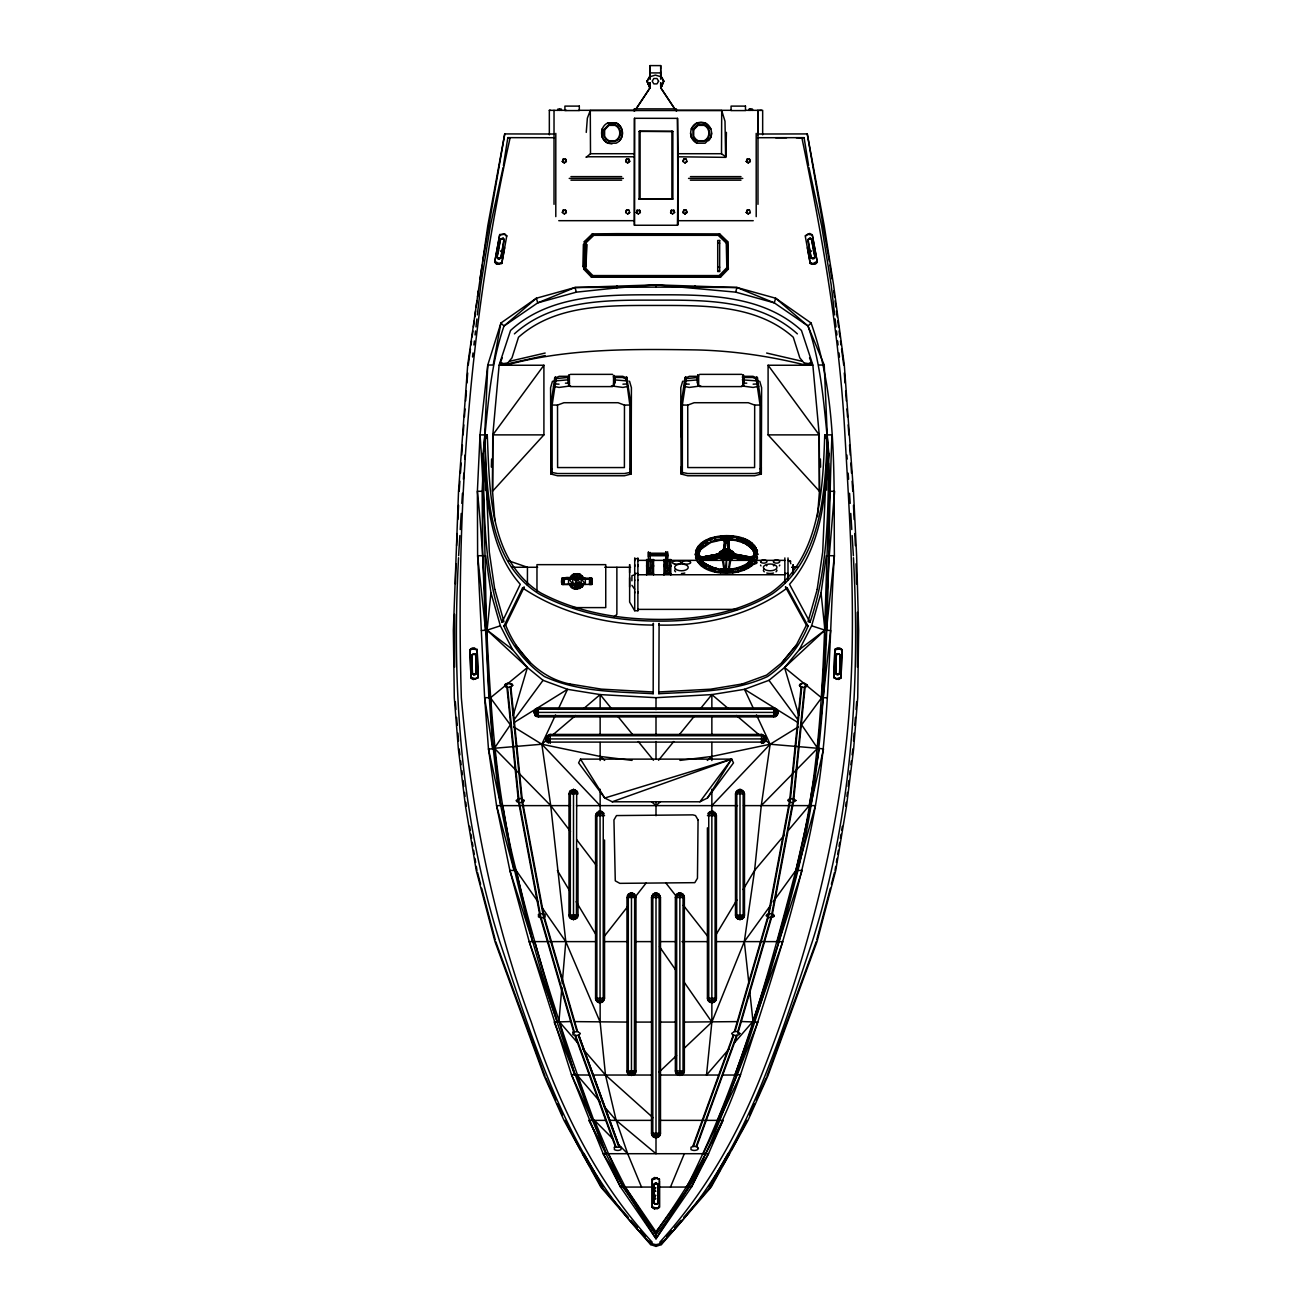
<?xml version="1.0" encoding="UTF-8"?>
<svg xmlns="http://www.w3.org/2000/svg" width="1312" height="1312" viewBox="0 0 1312 1312"><rect width="100%" height="100%" fill="white"/><g stroke="black" fill="none" stroke-linecap="round" stroke-linejoin="round"><path stroke-width="1.5" d="M554.73 377.528L550.925 405.014L550.909 474.009L557.551 475.764L624.43 475.764L631.088 474.009L631.416 387.712L629.53 381.218M575.23 789.693L570.326 790.66L568.998 793.842L568.998 915.104C568.867 920.844 578.149 920.844 578.002 915.104L578.002 848.405M595.91 813.932L604.225 813.932L603.241 812.472L596.878 812.472L595.566 815.654L595.566 998.219C594.73 1000.433 600.289 1004.812 600.06 1001.4L600.06 811.16L598.338 811.505L601.782 811.505L598.846 811.505L596.878 815.654L596.878 998.219L597.813 1001.4L600.06 1002.729L603.241 1001.4L604.553 998.219L604.553 840.008M613.54 377.249C613.54 368.951 613.54 391.944 613.54 383.711M627.251 377.528L625.89 378.906L622.528 377.495L614.213 377.495C614.36 368.721 614.246 391.829 614.278 383.662M614.738 382.907L614.738 378.069M614.738 383.35L614.738 377.38M631.088 474.009L631.072 405.014L626.972 378.66M637.878 591.728L637.878 610.736L634.713 610.736L634.713 591.728M634.713 580.429L634.713 573.442L637.878 573.442L637.878 580.429M634.713 566.472L634.713 557.928M637.878 566.472L637.878 557.928M639.141 199.063L639.141 131.43L640.092 131.184L672.859 131.446L672.859 199.063L639.141 199.063L672.859 199.063M640.092 131.184L640.092 198.325M646.668 566.472L646.668 559.584L653.54 559.584L653.54 560.847L646.668 560.847L646.668 559.584M647.898 572.721L647.898 569.408M652.31 572.721L652.31 560.044L647.898 560.044L647.898 574.131L647.898 572.967L652.31 572.967L652.31 574.131L652.31 565.259M650.08 86.822L650.096 82.672M650.096 78.868L650.096 70.602M652.31 566.472L652.31 560.044M653.54 566.472L653.54 559.584M654.048 1203.137L654.048 1184.195L655.295 1183.145L657.952 1184.195L657.952 1203.268L656.623 1204.301L654.048 1203.268L656.64 1204.186L657.952 1203.137M656 801.599L656 815.752M656 1238.708L689.046 1187.065L708.529 1153.707L603.159 1153.707L656 1238.708L656 1231.968C690.916 1183.555 721.485 1131.403 740.558 1074.61C769.603 986.181 799.008 897.441 815.441 805.617C829.824 723.092 829.053 639.075 834.383 555.714C833.694 478.372 837.614 396.782 811.078 323.014L775.638 298.218L737 287.508L656 284.868L575 287.508L536.378 298.218L500.922 323.014L487.769 365.015L480.028 434.912L477.388 491.295L477.617 555.714L484.636 697.689L488.474 748.939L496.559 805.634L509.876 870.43L529.195 941.622L571.442 1074.61L603.159 1153.707L620.527 1187.065L656 1238.708L691.473 1187.065L708.529 1153.707L722.978 1120.366L660.1 1120.366M659.46 1179.16L654.59 1177.471L652.277 1179.029L652.277 1207.368L654.606 1208.926L659.46 1207.368L659.444 1179.029M660.707 82.836L660.707 86.822L660.707 82.689M663.97 566.472L663.97 559.584L670.793 559.584L670.793 560.847L663.97 560.847L663.97 559.584M665.2 572.721L665.2 560.044L669.563 560.044L669.563 572.721M665.2 566.472L665.2 560.044M665.873 567.571L665.873 555.337M667.644 555.337L667.644 571.228L665.873 571.228L665.873 553.221L650.211 553.221M669.563 566.472L669.563 560.044M670.793 566.472L670.793 559.584M671.908 131.184L671.908 198.325M726.405 132.348L725.897 157.358L677.96 156.784L677.517 118.359L634.5 118.293L634.418 225.254L677.582 225.254L677.96 155.751M681.108 436.732L681.125 405.014L684.946 377.528M697.459 382.907L697.459 378.069M697.459 383.35L697.459 377.38M697.918 385.433L697.918 374.92L697.918 385.908M698.656 375.937C698.656 373.018 698.656 387.893 698.656 385.056M711.858 760.534L711.858 742.477M711.858 734.49L711.858 716.532M711.858 708.562L711.858 694.589L744.478 689.325L768.963 680.321L784.576 667.529L824.936 630.154L829.315 555.206L834.612 491.295L829.856 491.295C822.64 617.952 828.102 746.528 795.859 870.43C767.684 978.391 737.524 1087.189 686.734 1187.065M721.715 110.536L724.995 121.229L725.634 156.768L721.502 153.717L721.715 110.536L590.285 110.536L587.366 118.129L586.251 132.397M742.789 385.056L742.789 386.138L742.789 375.002M743.986 383.334L743.527 378.217L743.986 381.972M743.986 382.907L743.986 377.38M682.666 381.218L680.78 387.712L681.108 474.009L687.767 475.764L754.646 475.764L761.288 474.009L761.288 467.006M761.288 474.009L761.616 387.712L759.73 381.234M793.104 574.23L793.088 564.652L793.088 565.636M550.909 474.009L550.581 387.712L552.467 381.234M569.408 375.002L569.408 386.138L569.408 385.056M494.821 589.318L503.906 621.609L502.02 622.298C483.275 568.112 484.144 509.974 483.111 453.345C487.72 410.541 489.802 366.999 504.005 325.999L537.74 302.859L576.362 292.15L616.87 287.886L616.87 285.704M631.908 580.822L631.925 575.722L634.713 574.754L634.713 564.734M634.418 108.88L634.401 111.307L634.418 108.863L676.402 108.896L676.402 111.307M648.423 556.813L648.44 551.876L648.423 571.228L650.211 571.228L650.211 555.337M650.211 556.239L650.211 552.434M653.179 693.704L653.327 623.315L653.327 625.07C607.456 624.742 560.946 613.622 522.537 587.907L503.939 626.054C512.287 646.439 526.407 663.97 544.48 676.549C578.494 692.195 616.574 691.686 653.179 693.704L653.196 691.998L601.306 689.128L569.851 683.978M484.03 451.016L487.769 365.015L493.214 365.031L500.922 323.014L504.005 325.999L536.378 298.218L537.74 302.859L575 287.508L656 287.115L656 284.868L735.638 292.133L774.277 302.859L807.995 326.016L824.231 365.015L827.97 451.016M665.873 553.172L665.873 551.893L665.873 555.747L650.211 555.747L650.211 552.713M681.108 474.009L681.108 467.023M743.527 383.662L743.527 386.056L743.527 374.92M754.679 405.08L754.597 467.564L687.8 467.564L687.734 405.096L694.146 402.718L748.25 402.718L754.679 405.08L761.272 405.014L761.288 436.732M492.754 434.912L492.541 491.295L494.854 520.585M624.463 405.096L624.397 467.564L557.6 467.564L557.518 405.08L563.947 402.718L618.05 402.718L624.463 405.096L631.072 405.014M660.707 65.6L660.707 78.835L660.707 72.914L650.096 72.914L650.08 65.6L660.707 65.6L660.707 69.274M658.821 693.704L659.1 623.315L659.1 625.07C704.249 626.136 750.694 615.41 787.249 587.924L808.061 626.054C799.713 646.422 785.593 663.97 767.52 676.549C733.506 692.195 695.426 691.67 658.821 693.704L658.821 691.998M677.96 224.155L677.517 118.359M724.585 549.908L726.553 550.876L728.554 554.566L728.537 559.83L721.157 558.715L719.189 556.78L718.927 554.09C720.747 547.694 734.687 548.137 734.195 555.665M761.288 472.73L760.074 472.664L760.074 473.927L760.058 404.998L756.106 378.151M634.5 118.293L634.418 225.254M626.152 377.84L629.858 404.998L629.858 473.911L629.858 472.664L631.088 472.714M817.179 589.318L822.69 552.073L826.265 470.828M483.472 463.103L482.144 491.295L477.388 491.295C490.458 617.69 484.03 746.479 516.141 870.43C539.035 967.01 571.409 1060.883 606.16 1153.707C559.256 1041.777 524.013 924.747 500.774 805.634C480.668 683.109 489.327 558.371 480.028 434.912L487.244 434.879C489.819 489.228 488.507 560.109 540.577 592.86C576.083 611.671 616.312 619.018 656.213 619.379C695.819 619.953 736.426 613.524 770.816 592.778C820.279 557.83 822.804 489.819 824.756 434.879L831.972 434.895C825.888 580.281 832.792 727.947 797.942 870.43C776.507 955.054 751.563 1039.022 719.747 1120.366C704.085 1161.432 683.191 1200.07 656 1234.674L622.954 1187.065L589.022 1120.366L606.324 1120.366M817.261 589.334L808.028 621.593L809.98 622.298C828.725 568.112 827.856 509.974 828.872 453.345C824.28 410.541 822.214 367.016 807.995 326.016L775.638 298.218L774.277 302.859L737 287.508L656 287.115M499.446 258.989L500.856 257.923L503.906 239.67L503.037 238.554L500.643 239.096L497.018 257.267L498.117 258.776L500.856 258.185L504.234 239.735L503.201 238.259L500.397 238.817L497.002 257.529M677.582 225.254L677.861 202.491M857.392 667.136L857.359 612.31M667.644 557.206L667.644 553.746M498.117 258.776L497.018 257.267M501.676 252.068L500.216 250.871M504.644 247.771L501.758 263.482L496.707 264.171L494.706 262.039L499.741 234.569L504.726 233.864L506.809 235.98M761.272 405.014L757.467 377.528M501.758 263.482L506.809 235.766M496.707 264.171L494.706 262.039M585.152 266.877L582.889 266.566L583.381 244.458L584.562 244.212L586.825 244.524L586.021 266.795M583.692 269.14L584.332 241.572L592.302 233.897L616.886 233.651L719.714 233.913L727.668 241.588L728.308 269.14L720.714 276.98L591.286 276.98L583.692 269.14L584.316 268.271L585.168 267.697L592.827 275.569L719.173 275.569L726.832 267.697L726.258 243.081L718.238 235.324L593.778 235.324L585.742 243.064L584.332 241.572M582.889 266.566L584.086 266.32L584.562 244.212M586.333 266.631L585.152 266.352L585.628 244.229M586.005 266.467L586.497 244.36M483.488 490.393L483.866 474.55M484.423 450.77L484.784 434.912C487.178 489.753 486.522 560.913 538.953 593.893C574.902 613.163 615.705 620.806 656.213 621.084C696.442 621.757 737.623 615 772.44 593.795C822.28 558.65 825.428 490.327 827.216 434.912L827.577 450.77M486.096 482.373L485.916 490.294L485.752 472.779L489.31 552.073L494.739 589.334M487.244 434.879L486.916 438.569M454.592 614.328L454.624 667.136M455.395 584.004L455.936 563.783M491.377 467.088L491.606 459.036M504.234 239.735L503.201 238.259M809.98 622.298L789.529 584.316C824.723 543.578 826.954 486.145 827.216 434.912M458.56 557.731C451.541 686.635 460.66 817.999 499.724 941.622C535.755 1048.075 568.883 1162.17 650.982 1243.579L656 1244.99L661.035 1243.563C743.133 1162.186 776.245 1048.058 812.276 941.622C851.34 817.999 860.459 686.635 853.44 557.731M657.952 1203.268L657.935 1184.326L656.64 1183.145M833.874 677.746L834.858 649.424L839.762 648.013L842.025 649.653L841.041 677.992L838.663 679.468L833.874 677.746L834.842 649.424L837.302 647.948L842.025 649.653L841.041 677.976L836.203 679.37M835.695 673.696L836.351 654.672L837.614 653.671L840.238 654.803L839.582 673.827L838.237 674.827L835.695 673.696L836.351 654.688L837.614 653.671L836.613 655.016M839.582 673.81L840.238 654.819L838.958 653.72L839.926 655.131M654.048 1203.268L654.048 1184.195M499.741 234.569L494.69 262.269M736.573 556.96L733.752 553.73L732.014 557.403L729.931 558.666L736.245 556.534L749.529 559.306L752.596 561.093L736.573 557.551L732.014 557.994M456.625 545.644L457.199 533.558M457.872 519.47L458.544 505.366M700.51 560.486L719.665 557.403C716.188 553.582 713.416 561.192 719.665 557.403L718.123 554.14L704.839 556.682L705.102 557.846L714.761 555.37L702.51 557.026L716.45 555.665L716.86 557.141L721.092 557.403L719.665 557.403C713.203 551.335 704.495 562.422 698.164 555.55L702.51 557.026C702.084 562.635 724.027 560.388 719.353 553.73L705.102 557.239L703.593 559.896L700.51 561.093L698.952 557.206M458.626 555.698L459.856 535.575M460.233 529.54L461.217 513.435M461.824 503.365L462.447 493.296M655.295 1183.145L654.327 1184.687M655.295 1204.186L654.327 1202.989M459.2 491.278L459.905 481.209M460.463 473.156L461.168 463.087M461.726 455.034L462.431 444.965M463.415 479.208L463.841 473.156M464.842 459.069L465.12 455.034M463.12 434.895L463.858 424.908M464.448 416.921L465.038 408.934M465.629 400.947L466.367 390.96M466.957 382.973L467.695 372.985M589.498 584.414L592.073 584.283L589.498 584.414L589.514 578.33L592.073 578.477L591.974 584.414L561.93 584.414L561.93 578.346L564.406 578.346L562.996 584.414L581.15 584.283L581.134 578.346L572.754 578.477L572.754 584.283L568.588 578.346M817.458 516.698L819.459 491.262L819.196 434.879L768.094 365.244L812.866 365.244L819.246 434.912L819.459 491.295M853.489 741.034L854.128 733.146M854.768 725.257L855.391 717.385M856.031 709.497L856.67 701.608M564.373 578.33C564.865 588.104 559.798 584.922 562.094 578.477L592.073 578.477L561.93 578.346M589.252 1075.036L574.853 1074.954L558.961 1021.326L561.864 987.46M562.208 983.475L565.784 941.622L550.728 805.634L541.84 744.232L555.534 714.942M704.659 566.702L701.149 565.505L697.361 561.257C695.819 543.857 710.432 536.542 726.553 536.805C738.771 535.329 762.862 545.415 751.924 560.355L754.794 562.52C768.963 532.852 711.202 528.228 698.312 546.317C684.06 576.476 743.74 580.97 755.745 561.257L752.875 559.109C739.312 572.59 708.857 574.262 698.607 556.075L696.574 556.304L695.557 557.895L698.312 562.52L701.346 564.078M751.924 560.355L753.482 557.436L754.794 546.317L752.826 544.48L755.745 547.563L754.794 549.269M825.592 488.441L828.872 453.345M737.459 538.035L737.459 541.003L742.379 542.479L743.527 541.512L732.112 540.085L732.522 535.968L737.459 538.035L738.246 536.952L752.875 549.728L755.04 555.894L754.006 554.418L756.532 549.564L754.794 546.317L751.924 548.465L754.498 552.746C743.871 533.804 709.202 533.738 698.607 552.746L701.198 548.465L700.231 546.76L698.312 546.317L695.557 550.925M725.536 569.572L726.553 559.371L731.948 558.715L733.933 556.78L734.195 554.09L726.553 550.876L722.732 550.351L722.732 551.926L721.157 551.024L730.374 550.351L730.374 551.926M711.858 789.234L711.858 1022.081L706.512 1075.036L729.095 1048.96M801.091 687.34L789.644 800.5L768.078 915.727L734.408 1031.478M801.714 687.357L790.3 800.5L768.717 915.727L735.048 1031.478M793.038 800.517L804.453 687.34M805.289 685.323L793.662 800.517L772.096 915.727L737.852 1033.43M752.596 561.093L754.941 555.55L752.596 560.486L751.038 559.781L752.514 556.649L754.941 555.55L748.594 557.502C750.234 561.815 724.864 556.829 736.245 557.141L738.623 554.828L748.266 556.682L734.982 554.14L732.014 557.403L748.66 557.961L736.655 555.665L734.982 554.14L748.266 557.272L736.294 556.075M756.466 714.942L770.16 744.232L761.272 805.634L754.597 870.43L744.314 941.622L711.858 1022.081L683.929 1048.55M513.205 715.302L527.408 667.529L487.064 630.154L490.967 592.86L485.653 555.714L477.617 555.714L485.604 630.514L488.884 697.689L490.442 697.804L527.408 667.529L543.037 680.321L567.522 689.325L600.142 694.589L656 697.689L711.858 694.589L728.734 708.956M685.29 379.808L685.635 376.675L686.307 378.906L682.338 404.998L682.338 473.911L682.338 472.664M731.063 537.953L728.636 540.839C719.501 544.398 726.52 558.19 724.486 540.839L722.043 537.953L731.063 537.953L727.324 542.397C722.387 541.003 726.29 557.124 724.486 542.2L723.191 551.499L723.83 547.957L725.126 549.121M656.64 1204.186L657.656 1203.006M761.272 805.634L817.606 748.266L830.644 630.514L824.936 630.154L811.636 625.791L799.418 649.538L784.576 667.529L798.795 715.302M472.533 356.995L472.992 352.977M473.911 344.974L474.37 340.956M475.059 334.954L475.518 330.952M475.977 326.934L476.896 318.931M477.355 314.913L480.799 284.868L490.393 225.648L503.086 167.526M724.65 569.884L723.224 558.584L715.811 555.993L718.123 554.14L702.51 557.026L705.643 558.994C710.956 559.847 715.778 556.157 719.665 557.403M724.814 547.957L725.503 542.2L724.486 540.839L728.636 540.839L728.636 542.791L727.324 542.397L728.636 540.839L725.782 541.807L724.486 540.839M614.738 381.694L614.738 379.184M845.682 806.208L846.174 802.255M846.929 796.335L847.421 792.382M848.159 786.462L848.897 780.525M849.635 774.605L850.127 770.652M850.865 764.732L851.357 760.78M852.111 754.843L852.849 748.922M728.455 569.884L729.898 558.584L733.162 557.83L733.933 555.206L726.553 550.876L719.944 551.926L718.927 554.09L728.537 549.908M468.286 364.998L470.45 348.976M470.992 344.974L471.533 340.956M472.074 336.954L472.894 330.952M473.435 326.934L474.239 320.932M474.78 316.914L475.6 310.911M476.141 306.91L476.945 300.891M477.486 296.889L478.306 290.87M576.444 916.826L576.69 793.842L575.755 790.66L573.508 789.348L571.245 790.66L570.326 793.842L570.326 915.104L571.245 918.285L573.508 919.597L576.444 916.826L573.508 915.104M634.401 1072.675L634.647 897.49L633.712 894.308L631.466 892.996L628.284 894.308L626.972 897.49L626.972 1070.953C626.824 1076.709 636.107 1076.709 635.959 1070.953L635.959 897.49L634.647 894.308L631.466 892.996L629.219 894.308L628.284 897.49L628.284 1070.953L629.219 1074.134L631.466 1075.446L634.401 1072.675L631.466 1070.953M658.936 1134.962L659.182 897.49L658.247 894.308L656 892.996L652.818 894.308L651.506 897.49L651.506 1133.24C651.359 1138.996 660.641 1138.996 660.494 1133.24L660.494 897.49L659.182 894.308L656 892.996L653.753 894.308L652.818 897.49L652.818 1133.24L653.753 1136.422L656 1137.734L658.936 1134.962L656 1133.24M749.529 110.405L749.71 109.076M811.636 625.791L821.033 592.86L826.347 555.714L834.383 555.714L826.396 630.514L821.574 697.804L801.648 724.847L817.606 748.266L823.542 748.939L795.859 870.43L773.096 901.885M550.909 472.73L552.122 472.664L552.122 473.927L552.139 404.998L556.108 378.906L555.419 376.675M480.012 278.948L482.111 265.122M482.718 261.17L504.743 133.922L553.926 134.021M585.316 584.414L585.316 578.346L581.15 578.477L585.332 584.283L581.134 584.414L576.952 578.477M503.414 165.525L507.826 137.645L554.369 137.727M711.629 133.037L710.94 137.252L705.167 143.205L696.984 143.205C688.554 139.498 688.57 126.592 696.984 122.869L705.167 122.869C711.858 125.952 713.81 135.48 708.529 140.728M602.126 128.838L602.126 137.252L604.52 140.728L607.899 143.205L616.082 143.205C624.496 139.482 624.512 126.592 616.082 122.869L607.899 122.869C599.486 126.592 599.486 139.482 607.899 143.205L611.999 143.91M661.297 85.493L660.871 87.986L663.741 81.196L661.297 76.883L663.741 81.18L660.887 87.986L674.729 108.863L660.871 87.986L663.724 81.18L661.297 76.867L655.393 75.096L649.506 76.883L647.062 81.196L649.932 87.986L636.09 108.88L649.932 87.986L647.078 81.18L649.506 76.867M835.039 870.414L835.695 866.396M836.367 862.394L837.04 858.376M837.696 854.358L838.368 850.356M839.024 846.338L839.696 842.32M840.369 838.319L841.025 834.301M841.697 830.283L842.353 826.281M728.914 570.818L730.948 558.715M706.414 567.292L704.938 568.129L696.574 556.304L696.574 549.564L700.231 546.76M701.198 560.355L699.099 554.418L699.64 551.384L698.607 549.794L696.574 549.564M698.312 559.552L700.231 559.109L701.149 562.536C716.565 574.754 756.204 574.426 756.532 549.564L754.498 549.794M504.743 133.922L487.802 225.664L467.695 364.998L458.528 491.295L453.345 630.498L454.296 697.672L458.364 748.922L465.498 806.224L476.24 870.414L494.968 941.622L544.168 1075.955L563.98 1120.382L600.814 1187.065L650.572 1244.547L656 1246.4L661.428 1244.547L711.186 1187.065L748.004 1120.382L767.832 1075.955L817.032 941.622L835.76 870.414L846.502 806.208L853.636 748.922L857.72 697.656L858.655 630.514L856.621 555.698L853.472 491.278L844.305 364.998L833.563 284.868L824.198 225.664L807.257 133.922L758.074 134.021M580.855 582.987L583.66 584.152L582.085 586.513L579.724 588.088L574.164 588.088L575.033 583.299L578.871 583.299C592.434 583.873 571.081 594.861 569.818 584.332L573.032 582.987M569.818 578.412L571.507 575.919L575.033 579.445L578.871 579.445C586.579 567.21 561.372 578.198 573.426 579.166M819.311 748.939L809.176 805.634L788.397 830.316M792.661 802.501L771.456 915.727L737.787 1031.478M475.387 655.016L474.37 653.671L471.762 654.819L472.418 673.827L473.763 674.827L476.322 673.679L475.666 654.688L474.37 653.671L471.762 654.819L472.435 673.81L475.124 674.762L476.305 673.679L475.649 654.672L474.37 653.671M718.96 571.77L714.86 571.868L715.647 567.834C727.209 575.164 742.28 572.13 752.826 564.357L750.234 561.897L754.794 559.552M675.352 897.49C675.221 891.75 684.503 891.75 684.356 897.49L684.356 1070.953C684.503 1076.709 675.221 1076.709 675.352 1070.953L675.352 897.49L684.356 897.49M735.491 793.842L736.819 790.66L743.166 790.66L744.494 793.842L744.494 915.104C744.642 920.844 735.36 920.844 735.491 915.104L735.491 793.842L744.494 793.842M707.414 827.823L707.414 998.219C707.283 1003.975 716.549 1003.975 716.418 998.219L716.418 815.654L715.089 812.472L708.742 812.472L707.758 813.932L716.073 813.932M473.78 674.811L472.714 673.499M700.231 549.728L710.727 542.479L720.993 540.085L720.6 535.968L731.916 539.166M720.386 536.87L720.6 535.968M741.001 570.162L738.246 571.868L738.246 568.916L726.553 569.949L721.206 569.654L720.993 568.752L732.719 571.95L732.522 572.852L735.802 571.474M557.616 110.405L557.912 109.076L561.274 109.076L561.585 110.405M748.758 110.405L749.07 109.076L752.432 109.076L752.744 110.405M730.407 553.188C724.306 542.906 717.828 560.503 730.407 553.188L733.933 555.206L731.948 558.715L729.898 558.584L730.374 559.404L733.162 556.239L726.553 550.876L719.189 552.975L719.189 554.55M589.531 584.283L590.941 578.477L589.498 578.346M816.786 939.638L830.348 888.224M831.382 884.255L834.514 872.398M726.553 559.371L724.585 559.83L726.553 550.876L731.948 551.024L733.933 554.55L733.933 552.975L730.407 552.024M835.974 673.384L836.876 674.762L839.286 673.499M776.901 714.663L773.719 715.598L538.281 715.598L535.099 714.663L533.787 712.416L535.099 710.169L538.281 709.234L773.719 709.234L776.901 710.169L778.213 712.416L775.441 716.565L773.719 716.91L538.281 716.91L535.099 715.598L534.132 710.694L538.281 707.922L773.719 707.922L777.868 710.694L777.868 714.138L775.441 716.565L775.441 708.267M765.7 738.918L764.716 741.165L761.534 742.1L550.236 742.1L547.055 741.165L545.743 738.918L547.055 736.672L550.236 735.737L761.534 735.737L764.716 736.672L766.044 738.918L763.256 743.084L761.534 743.412L761.534 734.425L550.236 734.425L548.514 734.769L548.514 743.084L546.087 740.64L546.087 737.196M722.699 553.188L718.927 554.09L718.927 555.665L726.553 550.876L727.586 554.796L726.553 558.404L724.585 559.83M777.327 941.622L815.441 805.617L743.478 805.634M750.218 545.694L742.379 542.479L742.379 539.527L743.527 538.543L746.692 541.528L746.692 544.496L750.234 546.94L751.973 546.284M735.638 292.133L737 287.508M804.83 363.949L799.828 357.881L793.284 337.25C755.81 303.958 702.953 305.532 655.902 305.45C608.834 305.532 555.993 303.974 518.502 337.25L511.975 357.881L506.957 363.965L545.169 355.536M562.372 161.491L563.127 159.162L565.587 159.162L566.341 161.491L564.357 162.95L562.372 161.491L564.357 162.95M562.668 161.392L563.127 159.162M562.372 212.528L563.127 210.182L565.587 210.182L566.341 212.528L564.357 213.971L562.372 212.528L563.127 210.182M625.693 161.491L626.447 159.162L628.907 159.162L629.678 161.491L627.677 162.95L625.693 161.491L627.677 162.95M626.004 161.392L626.447 159.162M625.693 212.528L626.447 210.182L628.907 210.182L629.678 212.528L627.677 213.971L625.693 212.528L626.447 210.182M682.994 161.491L683.765 159.162L686.225 159.162L686.98 161.491L684.995 162.95L682.994 161.491L683.765 159.162M682.994 212.528L683.765 210.182L686.225 210.182L686.98 212.528L684.995 213.971L682.994 212.528L684.995 213.971M683.306 212.429L683.765 210.182M746.331 161.491L747.086 159.162L749.546 159.162L750.316 161.491L748.316 162.95L746.331 161.491L748.316 162.95M746.643 161.392L747.086 159.162M746.331 212.528L747.086 210.182L749.546 210.182L750.316 212.528L748.316 213.971L746.331 212.528L748.316 213.971M746.643 212.429L747.086 210.182M734.408 1042.81L753.006 1021.343L802.124 870.43L795.859 870.43M636.369 212.511L637.124 210.215L639.584 210.215L640.354 212.511L638.354 213.922L636.369 212.511L638.354 213.922M636.681 212.692L637.124 210.215M670.612 212.511L671.367 210.215L673.827 210.215L674.581 212.511L672.597 213.922L670.612 212.511L672.597 213.922M670.908 212.692L671.367 210.215M592.827 275.569L591.286 276.98M716.811 556.682L715.909 558.42L716.86 557.141M720.993 568.752L720.6 572.852M640.354 212.511L639.584 210.215M674.581 212.511L673.827 210.215M816.261 941.622L766.962 1076.184M692.736 1146.508L733.146 1035.348M693.376 1146.508L733.769 1035.348M696.114 1146.508L736.524 1035.348M696.754 1146.491L737.147 1035.348M722.748 1075.036L734.917 1075.036L782.805 941.622L715.909 941.622M499.872 363.424L502.66 364.9L503.152 363.637L506.842 363.08M726.553 572.294L714.466 570.933L704.216 567.063L706.414 564.34L714.86 568.916M704.839 557.272L704.462 558.551L705.643 558.994L715.909 557.813L705.905 559.552L715.663 557.272M562.946 584.283C558.551 574.016 576.526 576.411 576.952 584.283M590.892 584.414L591.696 578.346L591.974 584.414M727.668 241.588L728.308 269.14M577.592 582.922L579.904 588.498L574 588.498L576.312 582.922L579.724 588.088M670.498 1187.065L684.323 1153.707M714.86 539.904L715.647 541.003L714.86 536.952L720.993 537.116L726.553 538.871L726.553 535.64L732.112 537.116M737.065 568.768L737.459 567.834L743.527 567.309L743.527 570.277L746.692 567.292L748.168 568.129L748.906 567.063L746.692 564.34L751.973 562.536M717.484 1120.366L737.147 1074.954L757.844 1022.081L741.247 1021.54M696.574 556.304L698.066 552.926L696 552.926L694.95 554.418L696 555.894M749.562 1114.872L754.531 1103.818M756.188 1100.128L766.126 1078.021M502.25 357.897L500.544 362.096L503.152 363.637M586.103 157.358L590.498 153.717L634.057 153.717M704.364 1159.267L691.473 1187.065L658.903 1187.065M558.108 709.464L567.522 689.325L513.828 722.699M600.06 1002.729L602.306 1001.4L603.241 998.219L603.241 815.654L602.306 812.472L600.06 811.16M709.661 812.472L708.742 815.654L708.742 998.219L709.661 1001.4L711.908 1002.729L714.171 1001.4L715.089 998.219L715.089 815.654L713.138 811.505L709.661 812.472L713.63 811.505L710.202 811.505M677.599 894.308L676.68 897.49L676.68 1070.953L677.599 1074.134L679.862 1075.446L682.109 1074.134L683.044 1070.953L683.044 897.49L682.109 894.308L679.862 892.996L677.599 894.308L679.862 895.784M747.2 559.552L737.442 557.272L733.441 557.994L747.2 559.552L749.529 559.306L750.595 557.026L748.004 557.239L749.529 559.896L747.463 558.387L747.2 559.552L748.201 558.338M737.738 790.66L736.819 793.842L736.819 915.104L737.738 918.285L740.001 919.597L742.248 918.285L743.166 915.104L743.166 793.842L742.248 790.66L740.001 789.348L737.738 790.66L740.001 792.12M750.234 546.94L749.382 545.776L750.234 543.972L751.973 543.316L752.875 546.76M502.02 622.298L520.257 584.299C488.884 548.711 487.129 498.347 483.111 453.345M712.006 1143.178L722.978 1120.366M763.256 741.854L764.716 738.918M703.216 1153.707L740.558 1074.61L734.917 1075.036M811.16 258.185L808.11 239.653L808.963 238.554L811.374 239.079L814.982 257.267L813.883 258.776L811.16 258.185L807.766 239.735L810.127 238.03L811.603 238.833L814.998 257.529M810.242 263.482L805.191 235.766L809.701 233.438L812.259 234.782L817.31 262.269L815.31 264.171L810.242 263.482L807.356 247.771M785.462 586.989L806.388 625.168L796.335 645.028L781.87 662.642M736.655 555.665L738.623 554.828L738.344 555.976L750.595 557.633M738.344 555.976L738.623 554.828M580.511 759.123L578.608 762.879L604.766 798.024L612.212 801.78L699.936 801.78L707.43 798.024L733.506 762.879L731.653 759.123L580.511 759.123L604.766 798.024L731.653 759.123L707.43 798.024M625.89 378.906L626.562 376.675M742.395 377.495L752.727 377.495L756.089 378.906L756.762 376.675M731.391 1150.296L738.771 1136.225M740.608 1132.699L747.069 1120.399M754.794 562.52L757.549 557.895L756.532 556.304L754.498 556.075L753.482 557.436M562.946 578.477L561.815 578.477M773.719 715.598L775.441 712.416M761.534 742.1L763.256 738.918M633.188 1075.118L633.712 1074.134L631.466 1072.675M726.553 554.861L722.732 559.404L726.553 550.876L733.162 551.926L733.933 554.55M729.538 550.122L727.98 548.531L723.568 550.122L729.538 550.122C727.98 550.105 725.323 539.855 728.636 541.43L724.486 541.43L722.043 538.543L729.406 539.609L723.699 539.609M709.087 1187.065L728.144 1153.346M715.647 538.035L709.579 538.543L709.005 539.544L714.466 537.887M710.727 542.479L710.727 539.527L709.579 538.543M750.234 564.849L751.973 565.505L752.826 564.357L741.805 567.325L745.97 565.406M720.37 1169.648L710.169 1187.245L683.782 1217.241M722.404 1166.122L729.538 1153.806M718.238 235.324L719.714 233.913M722.732 559.404L723.191 558.076M550.236 738.918L548.514 741.854L547.055 742.1L547.055 735.737M538.281 712.416L536.559 715.352L535.099 715.598L535.099 709.234M773.719 712.416L775.441 709.48M716.024 934.685L736.868 899.95M743.133 889.536L754.597 870.43L784.494 834.94M574.164 588.088L571.802 586.513L573.557 583.774M580.33 578.969L582.085 576.23L579.904 574.246L574 574.23L571.507 575.919C576.116 567.948 592.073 586.234 579.904 574.23M547.055 741.165L548.514 738.918M504.562 685.323L507.367 683.421L511.926 684.142L512.713 685.323L509.892 687.242L507.367 687.226L505.333 686.504L505.333 684.159A6.839 6.839 0 0 1 511.926 684.159L512.713 685.34L509.892 687.242M570.228 578.592L574.164 574.656L577.592 579.822M488.884 697.689L484.636 697.689L492.705 748.939L494.394 748.266L510.352 724.847L490.442 697.804L492.705 748.939L488.474 748.939L500.774 805.634L494.394 748.266L541.84 744.232L600.142 756.434L632.072 760.402M697.361 547.563L704.938 540.708L710.727 539.527M704.938 543.66L706.414 544.496L707.152 543.43L704.938 540.708M619.461 140.728C624.725 135.48 622.774 125.968 616.082 122.885L607.899 122.885M691.194 128.838L696.984 122.885L701.067 122.164L705.167 122.885L710.94 128.838M566.341 161.491L565.587 159.162M566.341 212.528L565.587 210.182M629.678 161.491L628.907 159.162M628.907 210.182L626.644 210.445M686.225 159.162L683.946 159.424M686.98 212.528L686.225 210.182M750.316 161.491L749.546 159.162M749.546 210.182L747.282 210.445M770.685 905.198L744.314 941.622L748.89 983.475M811.784 250.871L810.324 252.052M543.906 365.244L492.82 434.879L492.541 491.262L543.906 434.879L543.906 365.244L499.134 365.244M737.459 541.003L738.246 539.904L743.527 541.512M513.992 719.894L543.037 680.321M689.046 1187.065L656 1231.968L625.25 1187.065L608.456 1153.707L594.516 1120.366L613.262 1139.21M715.909 557.813L716.549 556.96L715.909 558.42M699.936 801.78L731.653 759.123L612.212 801.78M700.28 544.48L706.414 541.528M603.864 936.883L627.464 906.822M634.91 897.326L646.078 883.091M546.087 740.132L547.055 738.918M590.367 578.854L563.537 578.854M658.542 760.255L673.778 741.493M678.862 735.228L694.081 716.483M700.428 708.66L711.858 694.589M796.384 645.061L781.903 662.675L766.634 675.073L742.166 684.028M814.637 256.922L813.702 258.038L811.374 257.48M696 552.926L698.607 549.794M754.498 556.075L757.122 552.926L758.156 554.418M474.698 647.948L469.975 649.653L470.959 677.976L473.337 679.452L478.142 677.73L477.142 649.424L472.238 648.013L469.975 649.653L470.959 677.976L473.32 679.468L478.126 677.746L477.142 649.424M807.766 239.735L810.127 238.276L811.603 239.079M719.189 555.206L719.944 557.83L726.553 550.876L733.162 556.239L733.162 557.83M817.31 262.269L812.259 234.782M662.675 1241.25L660.034 1244.235L661.428 1244.547M666.627 1236.74L671.908 1230.738M674.548 1227.737L681.141 1220.242M811.144 257.923L812.554 258.726L814.982 257.267M728.537 559.83L731.948 557.141L730.013 553.73M725.52 554.796L721.157 558.715L721.157 557.141L724.552 554.566M650.982 1243.579L652.228 1242.218C594.434 1179.931 557.83 1101.965 531.262 1022.081C492.262 918.006 471.106 808.143 461.332 697.672C455.74 510.089 469.302 321.391 510.073 137.973L507.826 137.645M804.092 137.727L808.586 165.525M711.858 805.634L770.16 744.232L798.336 726.881M729.406 540.216L731.063 538.543M571.507 586.825L575.033 583.299M578.871 579.445L582.397 575.919M614.344 616.804L616.87 614.295L616.87 567.309M473.862 674.401L476.026 673.368M816.786 261.531L812.899 263.614L810.57 262.58M807.995 326.016L811.078 323.014M655.672 1191.444L653.868 1189.312L655.656 1187.573M655.672 1199.037L653.901 1197.298L655.672 1195.56M653.901 1197.298L655.656 1195.15M653.884 1189.705L655.688 1187.983M584.906 242.95L593.434 234.733L718.582 234.733L727.11 242.966L726.258 243.081M805.699 236.029L807.52 234.274L811.915 234.963M810.242 263.236L812.866 264.352L817.294 262.023M658.936 1072.248L676.582 1055.52M706.414 544.496L708.529 542.512M718.123 554.14L716.45 556.272L718.123 554.73L714.761 555.976M472.074 655.114L474.304 654.081M652.277 1207.368L652.277 1179.029M660.526 801.632L656 805.634L651.474 801.632M707.332 760.419L711.858 756.434L770.16 744.232L817.606 748.266M726.553 559.978L730.374 557.83L729.374 554.205L726.553 550.876L719.189 556.78M513.664 726.881L541.84 744.232L546.448 740.312M552.582 735.081L575.607 715.499M583.266 708.956L600.142 694.589L611.572 708.66M700.51 561.093L702.068 559.781L700.592 556.649L702.068 559.781M654.048 1184.31L656.623 1183.276M752.875 559.109L756.532 556.304M799.418 649.538L824.936 630.154L821.033 592.86M470.434 650.112L472.418 648.62L476.732 649.916M705.643 558.387L703.593 559.306L715.663 557.879L705.905 559.552M477.699 677.271L475.633 678.78L471.385 677.484M564.357 162.622L566.03 161.392M627.677 162.622L629.366 161.392M566.03 212.429L564.357 213.971M748.316 162.622L750.005 161.392M684.995 213.643L686.668 212.429M748.316 213.643L750.316 212.528M652.72 1179.685L656.935 1178.258L659.034 1179.701M514.402 333.871C552.828 299.218 607.276 300.071 655.902 300.153C704.511 300.071 758.959 299.234 797.384 333.871M747.102 564.619L749.382 563.045M659.034 1206.958L656.935 1208.401L652.72 1206.974M652.294 1179.16L657.066 1177.586M840.615 677.484L836.367 678.78L834.301 677.271M657.066 1208.926L659.444 1207.253L659.444 1181.046M835.268 649.916L839.582 648.62L841.566 650.112M500.626 257.48L498.298 258.038L497.363 256.922M726.553 542.25L728.636 542.2L729.538 550.712L729.292 547.957M804.945 363.08L808.635 363.621L811.242 362.096L809.537 357.897M746.692 541.528L748.168 540.708L751.514 543.578M748.168 543.66L746.692 544.496L741.805 541.495M715.811 555.993L718.123 554.73M723.732 554.205L719.944 556.239L724.585 558.256L728.537 558.256L727.586 554.796M500.397 239.079L503.185 238.505M502.66 364.9L506.957 364.916C568.26 348.205 632.138 349.008 695.13 349.894C732.162 350.632 768.898 356.028 804.83 364.916L809.127 364.9L811.915 363.408M503.939 626.054L505.628 625.168M522.537 587.907L524.275 587.005L505.678 625.135C516.879 653.13 539.347 677.828 569.834 684.028M698.312 546.317L702.871 543.972L703.724 545.776L702.871 546.94L701.149 546.284M570.736 1021.54L554.156 1022.064L574.853 1074.954L571.442 1074.61L592.253 1120.366L577.083 1075.036L600.535 1102.228M704.216 541.774L707.398 540.282M500.085 234.963L504.48 234.274L506.301 236.029M501.43 262.564L499.101 263.614L495.214 261.531M705.643 558.994L703.593 559.896L705.905 558.945M555.566 377.872L559.191 376.314L567.784 376.314M685.766 377.872L689.39 376.314L697.984 376.314M736.655 556.272L738.623 555.435L737.295 555.402M496.707 263.942L501.774 263.236M555.025 378.66L567.784 377.495M685.225 378.66L697.984 377.495M715.647 541.003L718.943 539.626M714.466 570.933L702.871 561.897L701.149 562.536L700.28 564.357L704.216 567.063M701.149 565.505L702.871 564.849M804.633 687.242L807.454 685.323L804.633 683.421L802.108 683.421L799.287 685.323L802.108 687.226M802.108 683.421L800.074 684.159L800.074 686.504A6.839 6.839 0 0 0 806.667 686.504L807.454 685.323L804.633 683.421M725.503 542.2L724.486 541.43L725.782 542.397L728.636 541.43M481.373 630.514L487.064 630.154L500.364 625.808L512.582 649.555L527.408 667.529M756.089 378.906L757.172 378.66M698.312 562.52L700.231 562.061M509.876 361.226L545.169 353.043M653.31 1244.53L658.69 1244.53M650.572 1244.547L651.966 1244.235L649.325 1241.25M742.149 683.978L710.694 689.177L658.804 691.949M704.839 556.682L714.515 554.828M679.944 760.402L711.858 756.434M627.989 380.988L614.114 379.857M758.188 380.988L742.313 379.857M623.38 178.399L569.211 178.399M570.392 374.363L612.556 374.363M699.64 374.363L741.805 374.363M612.556 386.597L570.376 386.597M741.805 386.597L699.64 386.597M616.87 287.886L656 284.868M721.157 558.715L723.224 558.584L719.944 557.83M629.858 468.778L631.072 468.712M760.074 468.778L761.288 468.712M720.993 540.085L724.7 539.872M733.441 557.994L747.2 558.945L737.18 557.813M622.938 384.17L627.349 383.957M753.137 384.17L757.565 383.957M553.484 386.269L559.01 387.434L570.556 385.925M683.7 386.269L689.226 387.434L700.756 385.925M738.246 539.904L728.406 539.872M727.586 550.417L730.374 550.351M690.44 176.628L740.968 176.628M550.909 472.254L557.584 473.534L624.397 473.534L631.072 472.238M681.125 472.238L687.783 473.534L754.613 473.534L761.288 472.254M683.929 1022.081L737.328 1021.622M550.925 405.014L557.518 405.08M681.125 405.014L687.734 405.096M549.334 134.857L549.334 110.339L550.384 110.323M796.286 137.727L801.927 137.957C822.23 235.93 839.631 334.855 844.928 434.895C851.045 539.363 857.835 644.668 845.568 748.939C832.497 860.918 802.78 970.044 761.55 1074.84C737.262 1135.93 704.314 1193.592 659.772 1242.234L661.035 1243.563M549.334 110.339L566.472 110.323M578.559 110.323L636.566 110.306M675.434 110.306L731.424 110.323M745.544 110.323L762.666 110.339L762.666 134.857M639.141 131.43L672.859 131.446M757.631 137.727L804.174 137.645M677.943 153.717L721.502 153.717M586.382 156.768L634.04 156.784M563.324 159.424L565.39 159.424M626.644 159.424L628.727 159.424M747.282 159.424L749.365 159.424M570.95 176.628L621.658 176.628M688.538 178.399L742.789 178.399M570.95 180.17L621.642 180.17M690.358 180.17L740.968 180.17M563.324 210.445L565.39 210.445M683.946 210.445L686.028 210.445M637.32 210.756L639.403 210.756M671.564 210.756L673.63 210.756M558.764 220.678L634.04 220.678M677.96 220.695L753.236 220.695M717.713 243.212L719.665 243.212M717.713 267.205L719.665 267.205M717.713 271.01L719.665 271.01M818.803 365.015L824.231 365.015M614.213 376.314L622.806 376.314L626.431 377.872M742.395 376.314L753.006 376.314L756.63 377.872M567.866 379.857L554.008 380.988M698.066 379.857L684.208 380.988M565.439 383.153L569.523 383.153M742.674 383.153L746.758 383.153M611.441 385.925L622.97 387.434L628.497 386.269M741.641 385.925L753.17 387.434L758.713 386.269M543.906 434.879L492.82 434.879L499.134 365.031L510.532 330.476C549.859 294.56 605.882 294.675 656 294.823C706.118 294.659 762.141 294.544 801.468 330.476L812.866 365.015M768.094 365.244L768.094 434.879L819.196 434.879M755.04 552.926L757.122 552.926M665.873 553.73L650.211 554.451L665.873 554.451L665.873 553.221M665.873 555.238L650.211 555.238L650.211 553.172M634.713 558.666L637.878 558.666M637.878 560.355L697.082 560.355M705.233 560.355L723.617 560.355M729.734 560.355L748.102 560.355M756.27 560.355L784.855 560.355M649.374 561.306L652.31 561.306M665.2 561.306L669.563 561.306M537.641 567.276L511.762 567.26M604.668 567.26L630.564 567.26M792.087 567.26L796.089 567.26M791.94 567.26L797.991 567.26M649.374 567.752L652.31 567.752M665.2 567.752L669.563 567.752M573.377 607.604L605.75 607.604L605.75 564.652L536.969 564.652L536.969 591.253M737.902 609.375L637.878 609.375L637.878 610.736M827.364 697.689L821.574 697.804L784.576 667.529M533.787 712.416L778.213 712.416M545.743 738.918L766.044 738.918M738.279 789.693L741.706 789.693M570.326 790.66L576.69 790.66L578.002 793.842L568.998 793.842M569.342 792.12L577.657 792.12M735.835 792.12L744.15 792.12M570.49 805.634L496.559 805.634L514.058 870.43L516.141 870.43L538.068 901.885M576.427 805.634L737.557 805.634M595.566 815.654L604.553 815.654M707.414 815.654L716.418 815.654M629.744 893.341L633.188 893.341M654.278 893.341L657.722 893.341M678.14 893.341L681.584 893.341M628.284 894.308L634.647 894.308M652.818 894.308L659.182 894.308M676.68 894.308L683.044 894.308M627.316 895.784L635.615 895.784M651.834 895.784L660.149 895.784M675.696 895.784L684.011 895.784M626.972 897.49L635.959 897.49M651.506 897.49L660.494 897.49M578.002 915.104L568.998 915.104L570.556 916.826M735.491 915.104L744.494 915.104M569.342 916.826L577.657 916.826M735.835 916.826L744.15 916.826M570.326 918.285L576.69 918.285M736.819 918.285L743.166 918.285L742.936 916.826L740.001 915.104M571.786 919.253L575.23 919.253M738.279 919.253L741.706 919.253L742.248 918.285L736.819 915.104M534.689 941.622L557.485 1022.081L529.195 941.622L596.107 941.622M604.143 941.622L628.071 941.622M636.058 941.622L652.015 941.622M659.985 941.622L675.942 941.622M681.928 941.622L707.857 941.622M595.566 998.219L604.553 998.219M707.414 998.219L716.418 998.219M604.225 999.941L595.91 999.941L597.813 1001.4M707.758 999.941L716.073 999.941M603.241 1001.4L596.878 1001.4L598.846 1002.384M708.742 1001.4L715.089 1001.4M598.338 1002.384L601.782 1002.384M710.202 1002.384L713.63 1002.384L714.171 1001.4L711.908 999.941M574.656 1021.622L628.071 1022.081M636.058 1022.081L652.015 1022.081M659.985 1022.081L675.942 1022.081M626.972 1070.953L635.959 1070.953M675.352 1070.953L684.356 1070.953M627.316 1072.675L635.615 1072.675M675.696 1072.675L684.011 1072.675M628.284 1074.134L634.647 1074.134M593.319 1075.036L651.966 1075.036M660.051 1075.036L718.681 1075.036M610.26 1120.366L652.015 1120.366M651.506 1133.24L660.494 1133.24M651.834 1134.962L660.149 1134.962M659.182 1136.422L652.818 1136.422L654.786 1137.406M654.278 1137.406L657.722 1137.406M655.377 1183.736L657.64 1184.687M653.097 1187.065L620.527 1187.065L610.211 1164.826M655.377 1203.957L656.525 1203.957M775.638 137.727L786.626 137.727M759.648 110.323L761.616 110.339M584.086 266.32L585.152 266.352M837.696 654.081L838.844 654.114M836.99 674.368L838.138 674.401M684.831 383.957L689.259 384.17M554.632 383.957L559.06 384.17M550.909 468.712L552.122 468.794M713.63 570.622L709.005 569.277L710.727 566.341L716.057 568.768L712.892 567.817M788.004 560.355L790.808 561.257M726.553 569.047L732.522 569.9L732.719 571.95M498.117 258.497L499.446 258.726M574 588.498L576.952 589.072L576.952 573.672L579.724 574.656L577.985 578.854L576.952 574.098L574 574.246L575.902 578.854L571.802 576.23M761.534 734.425L763.256 734.769L763.256 743.084L764.716 742.1L764.716 735.737M742.379 542.479L746.233 543.266M766.634 353.043L801.911 361.226M729.374 551.007L733.162 551.926L733.162 553.5M720.714 276.98L592.466 276.652L584.316 268.271M727.324 542.397L728.636 542.791M686.98 161.491L684.995 162.95M629.678 212.528L627.677 213.971M508.285 560.667L527.44 567.276L527.424 585.349M505.333 686.504L507.367 687.226M701.149 543.316L702.871 543.972M730.554 552.598L734.195 554.09M732.063 553.713L733.752 554.435M737.738 918.285L740.001 919.253M679.862 893.341L682.109 894.308M656 893.341L658.247 894.308M631.466 893.341L633.712 894.308M571.245 918.285L573.508 919.253M677.599 1074.134L679.862 1075.118M653.753 1136.422L656 1137.406M725.766 548.81L723.83 547.957L725.766 549.4M698.164 556.157L700.592 557.256M702.51 557.633L704.462 558.551L704.511 557.502M653.064 1134.962L656 1136.422M676.91 1072.675L679.862 1074.134M678.632 1075.118L676.68 1074.134L683.044 1074.134L682.798 1072.675L679.862 1070.953M628.53 1072.675L632.679 1075.118M748.906 541.774L751.973 543.316M785.511 587.022L787.249 587.924M806.388 625.168L808.061 626.054M570.326 915.104L573.508 916.826M719.944 551.926L721.157 552.614M570.556 792.12L573.508 793.842M798.188 722.699L744.478 689.325L753.892 709.464M582.397 586.825L576.952 583.036M656 1134.962L658.247 1136.422M571.245 790.66L573.508 792.12M653.753 894.308L656 895.784M629.219 894.308L631.466 895.784M600.06 999.941L602.306 1001.4M679.862 1072.675L682.109 1074.134M652.277 1207.253L654.606 1208.926M726.832 267.697L727.684 268.271L719.55 276.652L719.173 275.569M696.984 143.205L691.194 137.252L690.522 133.037M592.302 233.897L593.778 235.324M487.064 630.154L512.582 649.555M740.001 918.285L741.214 919.253M678.632 893.341L679.862 894.308M654.786 893.341L656 894.308M630.252 893.341L631.466 894.308M573.508 918.285L574.722 919.253M600.06 1001.4L601.273 1002.384M568.67 382.071L568.211 377.38M742.379 566.341L743.527 567.309M736.409 715.499L759.418 735.081M764.01 739L770.16 744.232M634.713 589.186L631.908 585.316M600.142 756.434L604.668 760.419M653.032 1117.709L605.488 1075.036L582.889 1048.944M653.868 1196.888L655.656 1198.627M653.868 1189.312L655.656 1191.05M578.871 583.299L582.085 586.513M617.591 1143.572L627.677 1153.707L641.502 1187.065M494.394 748.266L550.728 805.634L570.49 831.546M541.84 744.232L600.142 805.634M700.231 559.109L703.724 563.045M768.094 434.879L819.459 491.262M568.67 382.481L568.67 378.217L568.67 386.056L568.67 383.662M749.382 545.776L752.875 549.728L751.924 548.465M628.218 1217.241L601.831 1187.245L591.63 1169.648M630.859 1220.242L637.452 1227.737M640.092 1230.738L645.373 1236.74M729.374 554.205L731.948 558.715M558.961 1021.326L577.575 1042.81M686.045 377.84L686.307 378.906M604.438 1106.77L616.164 1120.366L656 1153.707L656 892.996M555.829 377.84L556.108 378.906M515.649 645.028L530.13 662.642M617.919 716.483L633.155 735.228M638.239 741.493L653.474 760.255M665.938 883.091L675.86 895.752M683.306 905.247L708.136 936.883M576.673 839.647L596.435 865.559M756.532 549.564L757.549 550.925M698.607 556.075L699.64 557.436M768.963 680.321L798.008 719.894M737.459 567.834L738.246 568.916M698.066 552.926L699.099 554.418M541.544 906.854L565.784 941.622L600.142 1022.081L605.488 1075.036L616.164 1120.366L627.677 1153.707M659.493 946.641L675.778 970.109M683.929 981.852L711.858 1022.081M706.414 564.34L711.301 567.325M570.228 584.152L571.802 586.513M625.25 1187.065L656 1234.674M702.871 561.897L704.938 565.16M750.234 543.972L748.168 540.708L743.527 538.543M557.387 870.43L569.9 891.274M576.165 901.688L595.976 934.685M582.446 1153.806L589.596 1166.122M583.873 1153.346L602.913 1187.065M728.554 554.566L730.374 559.404M564.931 1120.382L571.392 1132.699M573.229 1136.225L580.609 1150.296M734.982 554.14L736.245 557.141M748.594 557.502L749.529 559.306M589.022 1120.366L599.158 1141.424M545.874 1078.021L555.812 1100.128M557.469 1103.818L562.438 1114.856M608.456 1153.707L622.954 1187.065M738.246 536.952L738.64 537.887M808.635 363.621L809.127 364.916M545.038 1076.184L495.723 941.622M578.215 1035.348L618.641 1146.508M575.492 1035.348L615.886 1146.491M574.853 1035.348L615.262 1146.491M732.112 568.752L732.522 569.9M590.285 110.536L590.498 153.717M575 287.508L576.362 292.15M577.592 1031.478L543.922 915.71L522.34 800.517L510.926 687.357M576.952 1031.462L543.283 915.743L521.7 800.5L510.286 687.357M574.213 1031.478L540.544 915.727L519.339 802.501M574.148 1033.43L539.904 915.727L518.338 800.517L506.711 685.323M490.967 592.86L500.364 625.808M790.103 561.192L790.824 563.734M477.486 872.398L480.618 884.255M481.652 888.224L495.198 939.638M807.257 133.922L829.282 261.186M516.141 870.43L532.639 941.622L509.876 870.43L514.058 870.43L502.824 805.634M732.522 535.968L732.719 536.87M576.952 588.645L575.771 582.561M808.914 167.526L821.607 225.664L831.201 284.868L834.645 314.913M722.174 558.715L723.863 568.801M469.63 826.281L470.303 830.299M470.975 834.301L471.631 838.319M472.304 842.337L472.976 846.338M473.632 850.356L474.304 854.374M474.96 858.376L475.633 862.394M476.305 866.396L476.961 870.414M829.889 265.122L831.988 278.948M833.694 290.87L834.514 296.889M835.055 300.891L835.859 306.91M836.4 310.911L837.22 316.914M837.761 320.932L838.565 326.934M839.106 330.952L839.926 336.954M840.467 340.956L841.008 344.974M841.55 348.976L843.714 364.998M459.151 748.922L459.905 754.843M460.643 760.78L461.135 764.732M461.873 770.652L462.365 774.605M463.103 780.542L463.841 786.462M464.579 792.399L465.071 796.351M465.809 802.272L466.301 806.224M728.291 548.564L727.602 542.2L728.636 542.2L729.292 548.564M835.104 318.931L836.023 326.934M836.482 330.952L836.941 334.954M837.63 340.956L838.089 344.974M839.008 352.977L839.467 356.995M749.759 991.446L753.006 1021.343M507.547 687.34L518.978 800.517M824.756 434.879L825.084 438.569M455.33 701.608L455.969 709.497M456.609 717.385L457.248 725.257M457.888 733.146L458.528 741.034M844.305 372.985L845.043 382.973M845.633 390.96L846.371 400.947M846.962 408.934L847.552 416.921M848.142 424.908L848.88 434.895M846.88 455.034L847.158 459.069M848.159 473.156L848.585 479.208M849.569 444.965L850.274 455.034M850.832 463.087L851.537 473.156M852.095 481.209L852.8 491.278M849.553 493.296L850.176 503.365M850.783 513.435L851.783 529.54M852.144 535.575L853.39 555.698M853.472 505.366L854.128 519.47M854.801 533.558L855.375 545.644M828.528 463.103L829.856 491.295M485.604 630.514L482.668 555.222L482.144 491.295M820.394 459.036L820.623 467.088M856.064 563.783L856.605 584.004M825.888 482.373L826.084 490.294M828.134 474.55L828.512 490.393M484.784 434.912L486.047 488.49M650.08 65.6L650.096 79.163M629.629 565.636L629.629 564.636L629.629 602.06L634.713 610.736M573.508 789.348L573.508 919.597M788.02 579.937L788.004 573.442L784.855 573.442L784.855 580.429M757.975 134.742L757.975 110.339L757.975 204.328M670.793 565.259L670.793 574.754L670.793 573.574L663.97 573.574L663.97 574.754L663.97 565.259M669.563 565.259L669.563 574.148L669.563 572.967L665.2 572.967L665.2 574.148L665.2 565.259M667.644 555.189L667.644 551.778M660.707 70.586L660.723 75.342M653.54 565.259L653.54 574.754L653.54 573.574L646.668 573.574L646.668 574.754L646.668 565.259M650.211 567.571L650.211 571.228M637.878 564.734L637.878 574.754L784.855 574.754L784.855 557.928M568.211 383.334L568.67 374.92M793.104 567.276L793.104 570.884M788.004 557.928L788.004 574.754M784.855 579.937L784.855 582.938M776.901 709.234L776.901 715.598M773.719 707.922L773.719 716.91M765.7 737.196L765.7 740.64M756.204 133.398L756.204 216.628M750.759 109.076L750.759 110.405M740.001 789.348L740.001 919.597M727.356 549.4L723.568 550.122L726.553 549.498M726.553 549.761L726.553 573.196M695.13 285.704L695.13 287.886M679.862 892.996L679.862 1075.446M667.644 567.571L667.644 571.228M656 697.689L656 709.628M656 715.598L656 735.507M656 741.477L656 759.386M656 1245.121L656 1246.4M650.08 82.771L650.096 86.822M647.898 560.044L647.898 561.306M637.878 559.863L637.878 560.847M637.878 579.937L637.878 593.024M634.713 559.863L634.713 560.847M634.713 579.937L634.713 593.024M631.466 892.996L631.466 1075.446M629.629 567.276L629.629 572.672M629.629 577.69L629.629 587.005M600.142 694.589L600.142 708.562M600.142 716.532L600.142 734.49M600.142 742.477L600.142 760.534M600.142 789.234L600.142 813.735M600.142 1001.958L600.142 1022.081M568.555 578.477L568.555 584.283M559.601 109.076L559.601 110.405M555.796 133.398L555.796 216.628M554.025 110.339L554.025 204.328M550.236 734.425L550.236 743.412M538.281 707.922L538.281 716.91M536.559 708.267L536.559 716.565M754.843 561.06A4.412 1.656 0 0 1 756.893 562.914A4.412 1.656 0 0 1 752.645 564.144M748.824 563.324A4.412 1.656 0 0 1 752.645 560.831M684.815 573.032A6.773 3.378 0 0 1 681.436 573.492M675.565 571.802A6.773 3.378 0 0 1 674.663 570.113M773.785 565.866A3.182 1.591 0 0 1 773.358 565.062M779.738 565.062A3.182 1.591 0 0 1 779.312 565.866M761.009 565.866A3.182 1.591 0 0 1 760.583 565.062M766.946 565.062A3.182 1.591 0 0 1 766.52 565.866M773.539 573.032A6.773 3.378 0 0 1 766.766 573.032M764.289 571.802A6.773 3.378 0 0 1 763.387 570.113M776.934 570.113A6.773 3.378 0 0 1 776.032 571.802M698.066 819.967L697.459 878.269L694.819 882.664L619.822 883.353L615.279 880.844L613.95 819.951L616.492 815.572L692.884 814.867L695.508 815.572L698.066 819.967M603.93 129.56L603.93 136.53L605.898 139.384L608.67 141.401L615.312 141.401C622.232 138.35 622.232 127.723 615.312 124.673L608.67 124.673L603.93 129.56M604.619 129.839L604.619 136.251L606.423 138.875L608.948 140.728L615.033 140.728C621.363 137.908 621.363 128.166 615.033 125.362L608.965 125.362L604.619 129.839M693.015 129.56L692.998 136.53L694.983 139.384L697.738 141.401L704.396 141.401C711.301 138.35 711.317 127.723 704.396 124.673L697.754 124.673L693.015 129.56M693.704 129.839L693.687 136.251L695.508 138.875L698.033 140.728L704.101 140.728C710.432 137.908 710.448 128.166 704.101 125.362L698.033 125.362L693.704 129.839M658.591 81.196L657 83.886L653.819 83.886L652.212 81.196L653.819 78.507L657 78.507L658.591 81.196M614.393 1147.229L614.393 1149.607A6.855 6.855 0 0 0 620.986 1149.607L620.986 1147.246L614.393 1147.229M572.918 1032.265L572.934 1034.61A6.839 6.839 0 0 0 579.527 1034.61L580.314 1033.43L577.493 1031.527L572.918 1032.265M774.293 915.727L773.522 916.908L768.947 917.629L766.126 915.727L766.913 914.546A6.839 6.839 0 0 1 773.506 914.546L774.293 915.727M698.394 1148.41L697.607 1149.607A6.872 6.872 0 0 1 690.998 1149.607L691.014 1147.246A6.855 6.855 0 0 1 697.607 1147.246L698.394 1148.41M524.275 800.5L523.488 801.698A6.855 6.855 0 0 1 516.895 801.681L516.124 800.517L518.929 798.598L521.454 798.598L524.275 800.5M538.494 914.546L538.494 916.908A6.855 6.855 0 0 0 545.087 916.908L545.087 914.546A6.839 6.839 0 0 0 538.494 914.546M795.876 800.517L793.071 802.419L790.546 802.419L787.725 800.5L788.512 799.32L793.071 798.598L795.876 800.517M739.853 1033.43L739.082 1034.61A6.855 6.855 0 0 1 732.473 1034.61L731.686 1033.43L734.507 1031.527L737.032 1031.527L739.853 1033.43M579.314 106.108L564.914 106.108L564.914 110.585L579.314 110.585L579.314 106.108M745.478 106.108L731.079 106.108L731.079 110.585L745.478 110.585L745.478 106.108M719.665 240.49L717.713 240.49L717.713 271.551L719.665 271.551L719.665 240.49M649.506 85.493L647.062 81.196L649.932 87.986L649.506 85.493M619.264 1146.508L578.854 1035.348L619.264 1146.491M675.565 569.08A6.773 3.378 0 0 0 687.308 569.096A6.773 3.378 0 0 0 681.436 564.012A6.773 3.378 0 0 0 675.565 569.08M773.785 562.356A3.182 1.591 0 0 0 779.312 562.356A3.182 1.591 0 0 0 776.54 559.962A3.182 1.591 0 0 0 773.785 562.356M674.483 563.914A4.412 1.656 0 0 0 681.092 562.487A4.412 1.656 0 0 0 674.483 561.06A4.412 1.656 0 0 0 674.483 563.914M764.289 569.08A6.773 3.378 0 0 0 776.032 569.096A6.773 3.378 0 0 0 770.16 564.012A6.773 3.378 0 0 0 764.289 569.08M682.502 563.324A4.412 1.656 0 0 0 690.128 563.324A4.412 1.656 0 0 0 686.307 560.831A4.412 1.656 0 0 0 682.502 563.324M761.009 562.356A3.182 1.591 0 0 0 766.52 562.356A3.182 1.591 0 0 0 763.764 559.962A3.182 1.591 0 0 0 761.009 562.356"/></g></svg>
